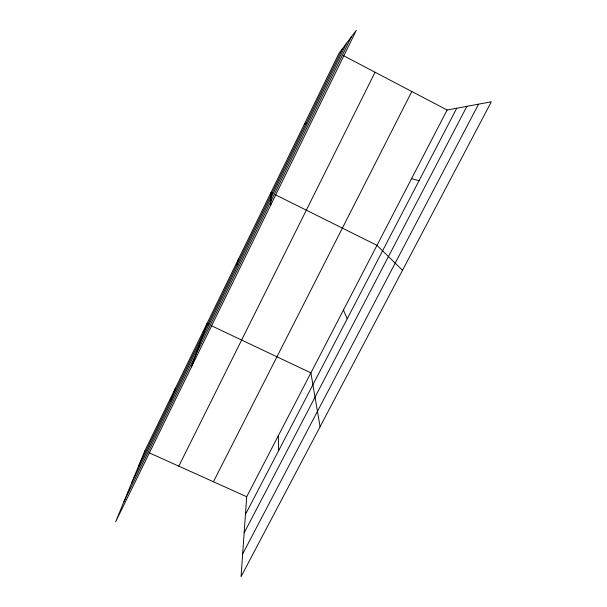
<?xml version="1.0" encoding="UTF-8"?>
<svg xmlns="http://www.w3.org/2000/svg" width="607" height="607" viewBox="0 0 607 607"><rect width="100%" height="100%" fill="white"/><g stroke="black" fill="none" stroke-linecap="round" stroke-linejoin="round"><path stroke-width="0.91" d="M270.798 204.931L270.972 192.563L272.657 193.398M447.124 110.011L246.7 496.746L241.062 576.65L491.313 101.801L447.124 110.011L343.167 55.51M236.722 265.274L238.49 259.075M191.531 366.803L206.964 323.63L208.656 324.434M170.476 400.855L175.438 388.192M138.396 466.502L342.735 48.325M131.673 482.853L346.696 43.059M123.995 501.519L351.271 36.997M178.799 466.153L375.058 72.225M213.429 481.753L411.827 91.505M245.448 514.455L456.752 108.221M244.151 532.908L466.889 106.339M242.663 553.948L478.566 104.169M304.448 124.003L306.254 122.986M411.523 178.708L419.073 180.658M149.087 452.761L246.7 496.746M211.19 325.633L310.898 372.865L320.071 426.729M275.183 194.657L376.977 245.357L402.524 270.282M343.456 310.048L347.212 318.812M278.325 435.72L278.666 450.599M144.838 450.849L115.687 521.701L356.279 30.35L338.972 53.31L144.838 450.849"/></g></svg>
